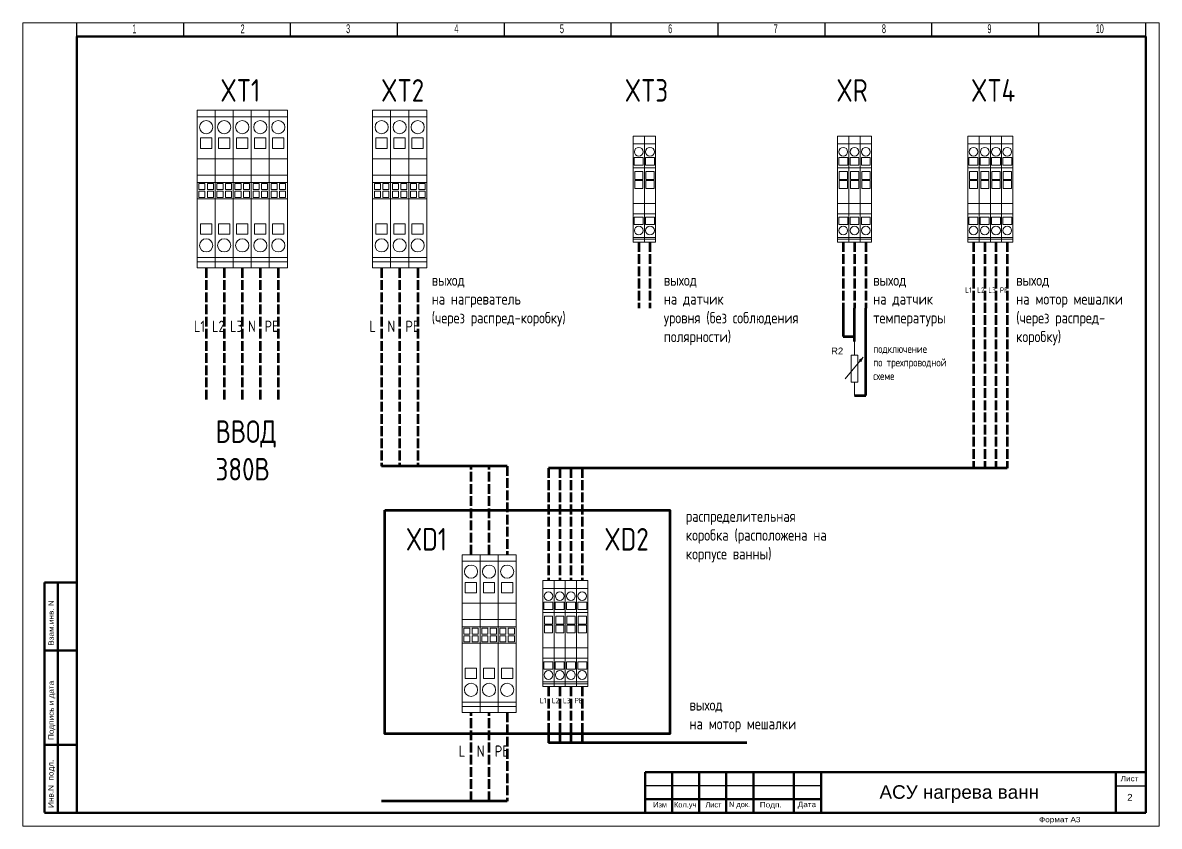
# Model space of a CAD drawing. Header units: inches. Extents: x 1904 to 4208, y 439 to 1413.
# Drawn here: x 1904.4 to 2324.4, y 1115.8 to 1412.8 of the extents above; entities that cross this region are included whole.
import ezdxf
from ezdxf.enums import TextEntityAlignment as Align

# ---------------------------------------------------------------- set-up
doc = ezdxf.new("R2010")
doc.units = ezdxf.units.IN
doc.header["$MEASUREMENT"] = 0
doc.linetypes.add('ACAD_ISO02W100', pattern=[15, 12, -3])
doc.linetypes.add('Caddy_Solid', pattern=[0])
doc.layers.get('0').update_dxf_attribs({"lineweight": 15})
doc.layers.add('TAGS', color=250, linetype='Continuous', lineweight=15)
doc.layers.add('WIRES', color=7, linetype='Continuous')
doc.styles.add('GHOST', font='')
doc.styles.get("Standard").update_dxf_attribs({"font": 'arial.ttf'})
doc.styles.get('GHOST').set_extended_font_data('GOST Type AU')

# ---------------------------------------------------------------- blocks, each defined once
blk = doc.blocks.new('VVR1R2')
for p, q in [((0, 5), (0, 10)), ((-3.36, -3.79), (3.3, 4.22)), ((0, -5), (0, -10))]:
    blk.add_line(p, q)
blk.add_lwpolyline([(-1.25, 5), (-1.25, -5), (1.25, -5), (1.25, 5)], close=True)
blk.add_solid([(2.54, 2.34), (1.57, 3.17), (3.31, 4.22)])
for tag, p in [('INST', (-4.13, 11.25)), ('LOC', (-4.13, 8.25)), ('TAG1', (-4.13, 5.25)), ('RATING1', (-3.56, 0.78)), ('DESC1', (-3.64, -5.65)), ('DESC2', (-3.64, -8.65)), ('DESC3', (-3.64, -11.65))]:
    blk.add_attdef(tag, text='', height=2.5).set_placement(p, align=Align.RIGHT)
blk.add_attdef('TERM01', text='', height=2, rotation=90).set_placement((-1, 10), align=Align.RIGHT)
at = {"flags": 1}
for tag, p, height in [('X2TERM01', (0, 10), 0.32), ('ASSYCODE', (2.05, -3.96), 1), ('CATDESC', (2.05, -6.96), 1), ('FAMILY', (2.05, -5.46), 1), ('X8TERM02', (0, -10), 0.32)]:
    blk.add_attdef(tag, p, '', height=height, dxfattribs=at)
at = {"flags": 9}
for tag, p in [('MFG', (5.34, 6.24)), ('CAT', (5.34, 3.74))]:
    blk.add_attdef(tag, text='', height=1.5, dxfattribs=at).set_placement(p, align=Align.RIGHT)
blk.add_attdef('TERM02', (-1, -10), '', height=2, rotation=90)
at = {"lineweight": 15}
blk.add_attdef('XREF', text='', height=2.5, dxfattribs=at).set_placement((-3.64, -2.65), align=Align.RIGHT)

msp = doc.modelspace()

# ---------------------------------------------------------------- linework, layer by layer
at = {"linetype": 'Caddy_Solid', "lineweight": 25}
for p, q in [((1924.44, 1407.83), (1924.44, 1412.83)), ((1963.94, 1407.83), (1963.94, 1412.83)), ((2003.44, 1407.83), (2003.44, 1412.83)), ((2042.94, 1407.83), (2042.94, 1412.83)), ((2082.44, 1407.83), (2082.44, 1412.83)), ((2121.94, 1407.83), (2121.94, 1412.83)), ((2161.44, 1407.83), (2161.44, 1412.83)), ((2200.94, 1407.83), (2200.94, 1412.83)), ((2240.44, 1407.83), (2240.44, 1412.83)), ((2279.94, 1407.83), (2279.94, 1412.83)), ((2319.44, 1407.83), (2319.44, 1412.83)), ((2199.44, 1130.83), (2134.44, 1130.83)), ((2308.44, 1130.83), (2319.44, 1130.83))]:
    msp.add_line(p, q, dxfattribs=at)
at = {"linetype": 'Caddy_Solid', "lineweight": 50}
for p, q in [((1924.44, 1407.77), (2319.44, 1407.77)), ((1924.44, 1407.77), (1924.44, 1120.83)), ((2319.44, 1407.77), (2319.44, 1120.83)), ((1912.44, 1120.89), (1912.44, 1205.89)), ((1912.44, 1205.89), (1924.44, 1205.89)), ((1917.44, 1205.89), (1917.44, 1120.89)), ((1912.44, 1180.83), (1924.44, 1180.83)), ((1912.44, 1145.89), (1924.44, 1145.89)), ((2134.44, 1135.83), (2319.44, 1135.83)), ((2134.44, 1120.83), (2134.44, 1135.83)), ((2144.44, 1120.83), (2144.44, 1135.83)), ((2154.44, 1120.83), (2154.44, 1135.83)), ((2164.44, 1120.83), (2164.44, 1135.83)), ((2174.44, 1120.83), (2174.44, 1135.83)), ((2189.44, 1120.83), (2189.44, 1135.83)), ((2199.44, 1120.83), (2199.44, 1135.83)), ((2308.44, 1120.83), (2308.44, 1135.83)), ((2134.44, 1125.83), (2199.44, 1125.83)), ((2319.44, 1120.83), (1912.44, 1120.83))]:
    msp.add_line(p, q, dxfattribs=at)
at = {"color": 0, "lineweight": 15}
for p, q in [((1968.89, 1380.51), (1968.89, 1322.18)), ((1975.56, 1380.51), (1968.89, 1380.51)), ((1968.89, 1378.07), (1975.56, 1378.07)), ((1975.56, 1322.18), (1975.56, 1380.51)), ((1975.56, 1380.51), (1975.56, 1322.18)), ((1982.23, 1380.51), (1975.56, 1380.51)), ((1975.56, 1378.07), (1982.23, 1378.07)), ((1982.23, 1322.18), (1982.23, 1380.51)), ((1982.23, 1380.51), (1982.23, 1322.18)), ((1988.89, 1380.51), (1982.23, 1380.51)), ((1982.23, 1378.07), (1988.89, 1378.07)), ((1988.89, 1322.18), (1988.89, 1380.51)), ((1988.89, 1380.51), (1988.89, 1322.18)), ((1995.56, 1380.51), (1988.89, 1380.51)), ((1988.89, 1378.07), (1995.56, 1378.07)), ((1995.56, 1322.18), (1995.56, 1380.51)), ((1995.56, 1380.51), (1995.56, 1322.18)), ((2002.22, 1380.51), (1995.56, 1380.51)), ((1995.56, 1378.07), (2002.22, 1378.07)), ((2002.22, 1322.18), (2002.22, 1380.51)), ((2033.73, 1380.51), (2033.73, 1322.18)), ((2040.4, 1380.51), (2033.73, 1380.51)), ((2033.73, 1378.07), (2040.4, 1378.07)), ((2040.4, 1322.18), (2040.4, 1380.51)), ((2040.4, 1380.51), (2040.4, 1322.18)), ((2047.06, 1380.51), (2040.4, 1380.51)), ((2040.4, 1378.07), (2047.06, 1378.07)), ((2047.06, 1322.18), (2047.06, 1380.51)), ((2047.06, 1380.51), (2047.06, 1322.18)), ((2053.73, 1380.51), (2047.06, 1380.51)), ((2047.06, 1378.07), (2053.73, 1378.07)), ((2053.73, 1322.18), (2053.73, 1380.51)), ((1968.89, 1332.6), (1968.89, 1370.09)), ((2129.99, 1370.93), (2129.99, 1331.76)), ((2134.16, 1370.93), (2129.99, 1370.93)), ((2134.16, 1331.76), (2134.16, 1370.93)), ((2134.16, 1370.93), (2134.16, 1331.76)), ((2138.32, 1370.93), (2134.16, 1370.93)), ((2138.32, 1331.76), (2138.32, 1370.93)), ((2205.58, 1370.93), (2205.58, 1331.76)), ((2209.75, 1370.93), (2205.58, 1370.93)), ((2209.75, 1331.76), (2209.75, 1370.93)), ((2209.75, 1370.93), (2209.75, 1331.76)), ((2213.91, 1370.93), (2209.75, 1370.93)), ((2213.91, 1331.76), (2213.91, 1370.93)), ((2213.91, 1370.93), (2213.91, 1331.76)), ((2218.08, 1370.93), (2213.91, 1370.93)), ((2218.08, 1331.76), (2218.08, 1370.93)), ((2253.68, 1370.93), (2253.68, 1331.76)), ((2257.85, 1370.93), (2253.68, 1370.93)), ((2257.85, 1331.76), (2257.85, 1370.93)), ((2257.85, 1370.93), (2257.85, 1331.76)), ((2262.02, 1370.93), (2257.85, 1370.93)), ((2262.02, 1331.76), (2262.02, 1370.93)), ((2262.02, 1370.93), (2262.02, 1331.76)), ((2266.18, 1370.93), (2262.02, 1370.93)), ((2266.18, 1331.76), (2266.18, 1370.93)), ((2266.18, 1370.93), (2266.18, 1331.76)), ((2270.35, 1370.93), (2266.18, 1370.93)), ((2270.35, 1331.76), (2270.35, 1370.93)), ((2129.99, 1368.03), (2134.16, 1368.03)), ((2134.16, 1368.03), (2138.32, 1368.03)), ((2205.58, 1368.03), (2209.75, 1368.03)), ((2209.75, 1368.03), (2213.91, 1368.03)), ((2213.91, 1368.03), (2218.08, 1368.03)), ((2253.68, 1368.03), (2257.85, 1368.03)), ((2257.85, 1368.03), (2262.02, 1368.03)), ((2262.02, 1368.03), (2266.18, 1368.03)), ((2266.18, 1368.03), (2270.35, 1368.03)), ((1968.89, 1362.57), (1975.56, 1362.57)), ((1975.56, 1362.57), (1982.23, 1362.57)), ((1982.23, 1362.57), (1988.89, 1362.57)), ((1988.89, 1362.57), (1995.56, 1362.57)), ((1995.56, 1362.57), (2002.22, 1362.57)), ((2033.73, 1362.57), (2040.4, 1362.57)), ((2040.4, 1362.57), (2047.06, 1362.57)), ((2047.06, 1362.57), (2053.73, 1362.57)), ((2129.99, 1359.17), (2134.16, 1359.17)), ((2134.16, 1359.17), (2138.32, 1359.17)), ((2205.58, 1359.17), (2209.75, 1359.17)), ((2209.75, 1359.17), (2213.91, 1359.17)), ((2213.91, 1359.17), (2218.08, 1359.17)), ((2253.68, 1359.17), (2257.85, 1359.17)), ((2257.85, 1359.17), (2262.02, 1359.17)), ((2262.02, 1359.17), (2266.18, 1359.17)), ((2266.18, 1359.17), (2270.35, 1359.17)), ((1968.89, 1356.48), (1975.56, 1356.48)), ((1968.89, 1353.78), (1975.56, 1353.78)), ((1975.56, 1356.48), (1982.23, 1356.48)), ((1975.56, 1353.78), (1982.23, 1353.78)), ((1982.23, 1356.48), (1988.89, 1356.48)), ((1982.23, 1353.78), (1988.89, 1353.78)), ((1988.89, 1356.48), (1995.56, 1356.48)), ((1988.89, 1353.78), (1995.56, 1353.78)), ((1995.56, 1356.48), (2002.22, 1356.48)), ((1995.56, 1353.78), (2002.22, 1353.78)), ((2033.73, 1356.48), (2040.4, 1356.48)), ((2033.73, 1353.78), (2040.4, 1353.78)), ((2040.4, 1356.48), (2047.06, 1356.48)), ((2040.4, 1353.78), (2047.06, 1353.78)), ((2047.06, 1356.48), (2053.73, 1356.48)), ((2047.06, 1353.78), (2053.73, 1353.78)), ((1968.89, 1347.79), (1975.56, 1347.79)), ((1975.56, 1347.79), (1982.23, 1347.79)), ((1982.23, 1347.79), (1988.89, 1347.79)), ((1988.89, 1347.79), (1995.56, 1347.79)), ((1995.56, 1347.79), (2002.22, 1347.79)), ((2033.73, 1347.79), (2040.4, 1347.79)), ((2040.4, 1347.79), (2047.06, 1347.79)), ((2047.06, 1347.79), (2053.73, 1347.79)), ((2129.99, 1346.07), (2134.16, 1346.07)), ((2134.16, 1346.07), (2138.32, 1346.07)), ((2205.58, 1346.07), (2209.75, 1346.07)), ((2209.75, 1346.07), (2213.91, 1346.07)), ((2213.91, 1346.07), (2218.08, 1346.07)), ((2253.68, 1346.07), (2257.85, 1346.07)), ((2257.85, 1346.07), (2262.02, 1346.07)), ((2262.02, 1346.07), (2266.18, 1346.07)), ((2266.18, 1346.07), (2270.35, 1346.07)), ((2129.99, 1342.2), (2134.16, 1342.2)), ((2134.16, 1342.2), (2138.32, 1342.2)), ((2205.58, 1342.2), (2209.75, 1342.2)), ((2209.75, 1342.2), (2213.91, 1342.2)), ((2213.91, 1342.2), (2218.08, 1342.2)), ((2253.68, 1342.2), (2257.85, 1342.2)), ((2257.85, 1342.2), (2262.02, 1342.2)), ((2262.02, 1342.2), (2266.18, 1342.2)), ((2266.18, 1342.2), (2270.35, 1342.2)), ((2129.99, 1333.5), (2134.16, 1333.5)), ((2129.99, 1332.8), (2134.16, 1332.8)), ((2129.99, 1331.76), (2134.16, 1331.76)), ((2134.16, 1333.5), (2138.32, 1333.5)), ((2134.16, 1332.8), (2138.32, 1332.8)), ((2134.16, 1331.76), (2138.32, 1331.76)), ((2205.58, 1333.5), (2209.75, 1333.5)), ((2205.58, 1332.8), (2209.75, 1332.8)), ((2205.58, 1331.76), (2209.75, 1331.76)), ((2209.75, 1333.5), (2213.91, 1333.5)), ((2209.75, 1332.8), (2213.91, 1332.8)), ((2209.75, 1331.76), (2213.91, 1331.76)), ((2213.91, 1333.5), (2218.08, 1333.5)), ((2213.91, 1332.8), (2218.08, 1332.8)), ((2213.91, 1331.76), (2218.08, 1331.76)), ((2253.68, 1333.5), (2257.85, 1333.5)), ((2253.68, 1332.8), (2257.85, 1332.8)), ((2253.68, 1331.76), (2257.85, 1331.76)), ((2257.85, 1333.5), (2262.02, 1333.5)), ((2257.85, 1332.8), (2262.02, 1332.8)), ((2257.85, 1331.76), (2262.02, 1331.76)), ((2262.02, 1333.5), (2266.18, 1333.5)), ((2262.02, 1332.8), (2266.18, 1332.8)), ((2262.02, 1331.76), (2266.18, 1331.76)), ((2266.18, 1333.5), (2270.35, 1333.5)), ((2266.18, 1332.8), (2270.35, 1332.8)), ((2266.18, 1331.76), (2270.35, 1331.76)), ((1968.89, 1326.01), (1975.56, 1326.01)), ((1968.89, 1324.45), (1975.56, 1324.45)), ((1975.56, 1326.01), (1982.23, 1326.01)), ((1975.56, 1324.45), (1982.23, 1324.45)), ((1982.23, 1326.01), (1988.89, 1326.01)), ((1982.23, 1324.45), (1988.89, 1324.45)), ((1988.89, 1326.01), (1995.56, 1326.01)), ((1988.89, 1324.45), (1995.56, 1324.45)), ((1995.56, 1326.01), (2002.22, 1326.01)), ((1995.56, 1324.45), (2002.22, 1324.45)), ((2033.73, 1326.01), (2040.4, 1326.01)), ((2033.73, 1324.45), (2040.4, 1324.45)), ((2040.4, 1326.01), (2047.06, 1326.01)), ((2040.4, 1324.45), (2047.06, 1324.45)), ((2047.06, 1326.01), (2053.73, 1326.01)), ((2047.06, 1324.45), (2053.73, 1324.45)), ((1968.89, 1322.18), (1975.56, 1322.18)), ((1975.56, 1322.18), (1982.23, 1322.18)), ((1982.23, 1322.18), (1988.89, 1322.18)), ((1988.89, 1322.18), (1995.56, 1322.18)), ((1995.56, 1322.18), (2002.22, 1322.18)), ((2033.73, 1322.18), (2040.4, 1322.18)), ((2040.4, 1322.18), (2047.06, 1322.18)), ((2047.06, 1322.18), (2053.73, 1322.18)), ((2066.77, 1216.22), (2066.77, 1157.9)), ((2073.43, 1216.22), (2066.77, 1216.22)), ((2073.43, 1157.9), (2073.43, 1216.22)), ((2073.43, 1216.22), (2073.43, 1157.9)), ((2080.1, 1216.22), (2073.43, 1216.22)), ((2080.1, 1157.9), (2080.1, 1216.22)), ((2080.1, 1216.22), (2080.1, 1157.9)), ((2086.76, 1216.22), (2080.1, 1216.22)), ((2086.76, 1157.9), (2086.76, 1216.22)), ((2066.77, 1213.79), (2073.43, 1213.79)), ((2073.43, 1213.79), (2080.1, 1213.79)), ((2080.1, 1213.79), (2086.76, 1213.79)), ((2096.62, 1206.64), (2096.62, 1167.48)), ((2100.78, 1206.64), (2096.62, 1206.64)), ((2100.78, 1167.48), (2100.78, 1206.64)), ((2100.78, 1206.64), (2100.78, 1167.48)), ((2104.95, 1206.64), (2100.78, 1206.64)), ((2104.95, 1167.48), (2104.95, 1206.64)), ((2104.95, 1206.64), (2104.95, 1167.48)), ((2109.12, 1206.64), (2104.95, 1206.64)), ((2109.12, 1167.48), (2109.12, 1206.64)), ((2109.12, 1206.64), (2109.12, 1167.48)), ((2113.28, 1206.64), (2109.12, 1206.64)), ((2113.28, 1167.48), (2113.28, 1206.64)), ((2096.62, 1203.75), (2100.78, 1203.75)), ((2100.78, 1203.75), (2104.95, 1203.75)), ((2104.95, 1203.75), (2109.12, 1203.75)), ((2109.12, 1203.75), (2113.28, 1203.75)), ((2066.77, 1198.29), (2073.43, 1198.29)), ((2073.43, 1198.29), (2080.1, 1198.29)), ((2080.1, 1198.29), (2086.76, 1198.29)), ((2096.62, 1194.88), (2100.78, 1194.88)), ((2100.78, 1194.88), (2104.95, 1194.88)), ((2104.95, 1194.88), (2109.12, 1194.88)), ((2109.12, 1194.88), (2113.28, 1194.88)), ((2066.77, 1192.2), (2073.43, 1192.2)), ((2066.77, 1189.5), (2073.43, 1189.5)), ((2073.43, 1192.2), (2080.1, 1192.2)), ((2073.43, 1189.5), (2080.1, 1189.5)), ((2080.1, 1192.2), (2086.76, 1192.2)), ((2080.1, 1189.5), (2086.76, 1189.5)), ((2066.77, 1183.5), (2073.43, 1183.5)), ((2073.43, 1183.5), (2080.1, 1183.5)), ((2080.1, 1183.5), (2086.76, 1183.5)), ((2096.62, 1181.79), (2100.78, 1181.79)), ((2100.78, 1181.79), (2104.95, 1181.79)), ((2104.95, 1181.79), (2109.12, 1181.79)), ((2109.12, 1181.79), (2113.28, 1181.79)), ((2096.62, 1177.92), (2100.78, 1177.92)), ((2100.78, 1177.92), (2104.95, 1177.92)), ((2104.95, 1177.92), (2109.12, 1177.92)), ((2109.12, 1177.92), (2113.28, 1177.92)), ((2096.62, 1169.22), (2100.78, 1169.22)), ((2096.62, 1168.52), (2100.78, 1168.52)), ((2100.78, 1169.22), (2104.95, 1169.22)), ((2100.78, 1168.52), (2104.95, 1168.52)), ((2104.95, 1169.22), (2109.12, 1169.22)), ((2104.95, 1168.52), (2109.12, 1168.52)), ((2109.12, 1169.22), (2113.28, 1169.22)), ((2109.12, 1168.52), (2113.28, 1168.52)), ((2096.62, 1167.48), (2100.78, 1167.48)), ((2100.78, 1167.48), (2104.95, 1167.48)), ((2104.95, 1167.48), (2109.12, 1167.48)), ((2109.12, 1167.48), (2113.28, 1167.48)), ((2066.77, 1161.73), (2073.43, 1161.73)), ((2066.77, 1160.16), (2073.43, 1160.16)), ((2073.43, 1161.73), (2080.1, 1161.73)), ((2073.43, 1160.16), (2080.1, 1160.16)), ((2080.1, 1161.73), (2086.76, 1161.73)), ((2080.1, 1160.16), (2086.76, 1160.16)), ((2066.77, 1157.9), (2073.43, 1157.9)), ((2073.43, 1157.9), (2080.1, 1157.9)), ((2080.1, 1157.9), (2086.76, 1157.9))]:
    msp.add_line(p, q, dxfattribs=at)
msp.add_lwpolyline([(1904.44, 1115.83), (2324.44, 1115.83), (2324.44, 1412.83), (1904.44, 1412.83)], close=True)
for points in [[(1970.11, 1370.24), (1974.3, 1370.24), (1974.3, 1366.4), (1970.11, 1366.4)], [(1976.78, 1370.24), (1980.96, 1370.24), (1980.96, 1366.4), (1976.78, 1366.4)], [(1983.45, 1370.24), (1987.63, 1370.24), (1987.63, 1366.4), (1983.45, 1366.4)], [(1990.11, 1370.24), (1994.29, 1370.24), (1994.29, 1366.4), (1990.11, 1366.4)], [(1996.78, 1370.24), (2000.96, 1370.24), (2000.96, 1366.4), (1996.78, 1366.4)], [(2034.95, 1370.24), (2039.13, 1370.24), (2039.13, 1366.4), (2034.95, 1366.4)], [(2041.62, 1370.24), (2045.8, 1370.24), (2045.8, 1366.4), (2041.62, 1366.4)], [(2048.28, 1370.24), (2052.46, 1370.24), (2052.46, 1366.4), (2048.28, 1366.4)], [(2130.43, 1362.97), (2133.71, 1362.97), (2133.71, 1360.24), (2130.43, 1360.24)], [(2134.59, 1362.97), (2137.88, 1362.97), (2137.88, 1360.24), (2134.59, 1360.24)], [(2206.02, 1362.97), (2209.3, 1362.97), (2209.3, 1360.24), (2206.02, 1360.24)], [(2210.18, 1362.97), (2213.47, 1362.97), (2213.47, 1360.24), (2210.18, 1360.24)], [(2214.35, 1362.97), (2217.63, 1362.97), (2217.63, 1360.24), (2214.35, 1360.24)], [(2254.12, 1362.97), (2257.4, 1362.97), (2257.4, 1360.24), (2254.12, 1360.24)], [(2258.29, 1362.97), (2261.57, 1362.97), (2261.57, 1360.24), (2258.29, 1360.24)], [(2262.45, 1362.97), (2265.74, 1362.97), (2265.74, 1360.24), (2262.45, 1360.24)], [(2266.62, 1362.97), (2269.9, 1362.97), (2269.9, 1360.24), (2266.62, 1360.24)], [(2130.58, 1357.79), (2133.62, 1357.79), (2133.62, 1354.87), (2130.58, 1354.87)], [(2134.75, 1357.79), (2137.78, 1357.79), (2137.78, 1354.87), (2134.75, 1354.87)], [(2206.17, 1357.79), (2209.21, 1357.79), (2209.21, 1354.87), (2206.17, 1354.87)], [(2210.34, 1357.79), (2213.37, 1357.79), (2213.37, 1354.87), (2210.34, 1354.87)], [(2214.51, 1357.79), (2217.54, 1357.79), (2217.54, 1354.87), (2214.51, 1354.87)], [(2254.28, 1357.79), (2257.31, 1357.79), (2257.31, 1354.87), (2254.28, 1354.87)], [(2258.45, 1357.79), (2261.48, 1357.79), (2261.48, 1354.87), (2258.45, 1354.87)], [(2262.61, 1357.79), (2265.65, 1357.79), (2265.65, 1354.87), (2262.61, 1354.87)], [(2266.78, 1357.79), (2269.81, 1357.79), (2269.81, 1354.87), (2266.78, 1354.87)], [(1969.54, 1353.39), (1971.79, 1353.39), (1971.79, 1351.14), (1969.54, 1351.14)], [(1972.68, 1353.39), (1974.93, 1353.39), (1974.93, 1351.14), (1972.68, 1351.14)], [(1976.21, 1353.39), (1978.46, 1353.39), (1978.46, 1351.14), (1976.21, 1351.14)], [(1979.34, 1353.39), (1981.59, 1353.39), (1981.59, 1351.14), (1979.34, 1351.14)], [(1982.87, 1353.39), (1985.12, 1353.39), (1985.12, 1351.14), (1982.87, 1351.14)], [(1986.01, 1353.39), (1988.26, 1353.39), (1988.26, 1351.14), (1986.01, 1351.14)], [(1989.54, 1353.39), (1991.79, 1353.39), (1991.79, 1351.14), (1989.54, 1351.14)], [(1992.67, 1353.39), (1994.93, 1353.39), (1994.93, 1351.14), (1992.67, 1351.14)], [(1996.2, 1353.39), (1998.45, 1353.39), (1998.45, 1351.14), (1996.2, 1351.14)], [(1999.34, 1353.39), (2001.59, 1353.39), (2001.59, 1351.14), (1999.34, 1351.14)], [(2034.38, 1353.39), (2036.63, 1353.39), (2036.63, 1351.14), (2034.38, 1351.14)], [(2037.52, 1353.39), (2039.77, 1353.39), (2039.77, 1351.14), (2037.52, 1351.14)], [(2041.04, 1353.39), (2043.29, 1353.39), (2043.29, 1351.14), (2041.04, 1351.14)], [(2044.18, 1353.39), (2046.43, 1353.39), (2046.43, 1351.14), (2044.18, 1351.14)], [(2047.71, 1353.39), (2049.96, 1353.39), (2049.96, 1351.14), (2047.71, 1351.14)], [(2050.85, 1353.39), (2053.1, 1353.39), (2053.1, 1351.14), (2050.85, 1351.14)], [(2130.58, 1354.49), (2133.62, 1354.49), (2133.62, 1351.59), (2130.58, 1351.59)], [(2134.75, 1354.49), (2137.78, 1354.49), (2137.78, 1351.59), (2134.75, 1351.59)], [(2206.17, 1354.49), (2209.21, 1354.49), (2209.21, 1351.59), (2206.17, 1351.59)], [(2210.34, 1354.49), (2213.37, 1354.49), (2213.37, 1351.59), (2210.34, 1351.59)], [(2214.51, 1354.49), (2217.54, 1354.49), (2217.54, 1351.59), (2214.51, 1351.59)], [(2254.28, 1354.49), (2257.31, 1354.49), (2257.31, 1351.59), (2254.28, 1351.59)], [(2258.45, 1354.49), (2261.48, 1354.49), (2261.48, 1351.59), (2258.45, 1351.59)], [(2262.61, 1354.49), (2265.65, 1354.49), (2265.65, 1351.59), (2262.61, 1351.59)], [(2266.78, 1354.49), (2269.81, 1354.49), (2269.81, 1351.59), (2266.78, 1351.59)], [(1969.54, 1350.53), (1971.79, 1350.53), (1971.79, 1348.28), (1969.54, 1348.28)], [(1972.68, 1350.53), (1974.93, 1350.53), (1974.93, 1348.28), (1972.68, 1348.28)], [(1976.21, 1350.53), (1978.46, 1350.53), (1978.46, 1348.28), (1976.21, 1348.28)], [(1979.34, 1350.53), (1981.59, 1350.53), (1981.59, 1348.28), (1979.34, 1348.28)], [(1982.87, 1350.53), (1985.12, 1350.53), (1985.12, 1348.28), (1982.87, 1348.28)], [(1986.01, 1350.53), (1988.26, 1350.53), (1988.26, 1348.28), (1986.01, 1348.28)], [(1989.54, 1350.53), (1991.79, 1350.53), (1991.79, 1348.28), (1989.54, 1348.28)], [(1992.67, 1350.53), (1994.93, 1350.53), (1994.93, 1348.28), (1992.67, 1348.28)], [(1996.2, 1350.53), (1998.45, 1350.53), (1998.45, 1348.28), (1996.2, 1348.28)], [(1999.34, 1350.53), (2001.59, 1350.53), (2001.59, 1348.28), (1999.34, 1348.28)], [(2034.38, 1350.53), (2036.63, 1350.53), (2036.63, 1348.28), (2034.38, 1348.28)], [(2037.52, 1350.53), (2039.77, 1350.53), (2039.77, 1348.28), (2037.52, 1348.28)], [(2041.04, 1350.53), (2043.29, 1350.53), (2043.29, 1348.28), (2041.04, 1348.28)], [(2044.18, 1350.53), (2046.43, 1350.53), (2046.43, 1348.28), (2044.18, 1348.28)], [(2047.71, 1350.53), (2049.96, 1350.53), (2049.96, 1348.28), (2047.71, 1348.28)], [(2050.85, 1350.53), (2053.1, 1350.53), (2053.1, 1348.28), (2050.85, 1348.28)], [(2130.43, 1340.93), (2133.71, 1340.93), (2133.71, 1338.2), (2130.43, 1338.2)], [(2134.59, 1340.93), (2137.88, 1340.93), (2137.88, 1338.2), (2134.59, 1338.2)], [(2206.02, 1340.93), (2209.3, 1340.93), (2209.3, 1338.2), (2206.02, 1338.2)], [(2210.18, 1340.93), (2213.47, 1340.93), (2213.47, 1338.2), (2210.18, 1338.2)], [(2214.35, 1340.93), (2217.63, 1340.93), (2217.63, 1338.2), (2214.35, 1338.2)], [(2254.12, 1340.93), (2257.4, 1340.93), (2257.4, 1338.2), (2254.12, 1338.2)], [(2258.29, 1340.93), (2261.57, 1340.93), (2261.57, 1338.2), (2258.29, 1338.2)], [(2262.45, 1340.93), (2265.74, 1340.93), (2265.74, 1338.2), (2262.45, 1338.2)], [(2266.62, 1340.93), (2269.9, 1340.93), (2269.9, 1338.2), (2266.62, 1338.2)], [(1970.11, 1338.55), (1974.3, 1338.55), (1974.3, 1334.72), (1970.11, 1334.72)], [(1976.78, 1338.55), (1980.96, 1338.55), (1980.96, 1334.72), (1976.78, 1334.72)], [(1983.45, 1338.55), (1987.63, 1338.55), (1987.63, 1334.72), (1983.45, 1334.72)], [(1990.11, 1338.55), (1994.29, 1338.55), (1994.29, 1334.72), (1990.11, 1334.72)], [(1996.78, 1338.55), (2000.96, 1338.55), (2000.96, 1334.72), (1996.78, 1334.72)], [(2034.95, 1338.55), (2039.13, 1338.55), (2039.13, 1334.72), (2034.95, 1334.72)], [(2041.62, 1338.55), (2045.8, 1338.55), (2045.8, 1334.72), (2041.62, 1334.72)], [(2048.28, 1338.55), (2052.46, 1338.55), (2052.46, 1334.72), (2048.28, 1334.72)], [(2067.99, 1205.95), (2072.17, 1205.95), (2072.17, 1202.12), (2067.99, 1202.12)], [(2074.65, 1205.95), (2078.83, 1205.95), (2078.83, 1202.12), (2074.65, 1202.12)], [(2081.32, 1205.95), (2085.5, 1205.95), (2085.5, 1202.12), (2081.32, 1202.12)], [(2097.05, 1198.68), (2100.34, 1198.68), (2100.34, 1195.96), (2097.05, 1195.96)], [(2101.22, 1198.68), (2104.5, 1198.68), (2104.5, 1195.96), (2101.22, 1195.96)], [(2105.39, 1198.68), (2108.67, 1198.68), (2108.67, 1195.96), (2105.39, 1195.96)], [(2109.55, 1198.68), (2112.84, 1198.68), (2112.84, 1195.96), (2109.55, 1195.96)], [(2097.21, 1193.5), (2100.25, 1193.5), (2100.25, 1190.59), (2097.21, 1190.59)], [(2101.38, 1193.5), (2104.41, 1193.5), (2104.41, 1190.59), (2101.38, 1190.59)], [(2105.55, 1193.5), (2108.58, 1193.5), (2108.58, 1190.59), (2105.55, 1190.59)], [(2109.71, 1193.5), (2112.74, 1193.5), (2112.74, 1190.59), (2109.71, 1190.59)], [(2067.41, 1189.11), (2069.66, 1189.11), (2069.66, 1186.86), (2067.41, 1186.86)], [(2070.55, 1189.11), (2072.8, 1189.11), (2072.8, 1186.86), (2070.55, 1186.86)], [(2074.08, 1189.11), (2076.33, 1189.11), (2076.33, 1186.86), (2074.08, 1186.86)], [(2077.21, 1189.11), (2079.46, 1189.11), (2079.46, 1186.86), (2077.21, 1186.86)], [(2080.74, 1189.11), (2082.99, 1189.11), (2082.99, 1186.86), (2080.74, 1186.86)], [(2083.88, 1189.11), (2086.13, 1189.11), (2086.13, 1186.86), (2083.88, 1186.86)], [(2097.21, 1190.2), (2100.25, 1190.2), (2100.25, 1187.31), (2097.21, 1187.31)], [(2101.38, 1190.2), (2104.41, 1190.2), (2104.41, 1187.31), (2101.38, 1187.31)], [(2105.55, 1190.2), (2108.58, 1190.2), (2108.58, 1187.31), (2105.55, 1187.31)], [(2109.71, 1190.2), (2112.74, 1190.2), (2112.74, 1187.31), (2109.71, 1187.31)], [(2067.41, 1186.25), (2069.66, 1186.25), (2069.66, 1184), (2067.41, 1184)], [(2070.55, 1186.25), (2072.8, 1186.25), (2072.8, 1184), (2070.55, 1184)], [(2074.08, 1186.25), (2076.33, 1186.25), (2076.33, 1184), (2074.08, 1184)], [(2077.21, 1186.25), (2079.46, 1186.25), (2079.46, 1184), (2077.21, 1184)], [(2080.74, 1186.25), (2082.99, 1186.25), (2082.99, 1184), (2080.74, 1184)], [(2083.88, 1186.25), (2086.13, 1186.25), (2086.13, 1184), (2083.88, 1184)], [(2097.05, 1176.64), (2100.34, 1176.64), (2100.34, 1173.92), (2097.05, 1173.92)], [(2101.22, 1176.64), (2104.5, 1176.64), (2104.5, 1173.92), (2101.22, 1173.92)], [(2105.39, 1176.64), (2108.67, 1176.64), (2108.67, 1173.92), (2105.39, 1173.92)], [(2109.55, 1176.64), (2112.84, 1176.64), (2112.84, 1173.92), (2109.55, 1173.92)], [(2067.99, 1174.26), (2072.17, 1174.26), (2072.17, 1170.43), (2067.99, 1170.43)], [(2074.65, 1174.26), (2078.83, 1174.26), (2078.83, 1170.43), (2074.65, 1170.43)], [(2081.32, 1174.26), (2085.5, 1174.26), (2085.5, 1170.43), (2081.32, 1170.43)]]:
    msp.add_lwpolyline(points, close=True, dxfattribs=at)
for centre, radius in [((1972.23, 1374.24), 2.44), ((1978.89, 1374.24), 2.44), ((1985.56, 1374.24), 2.44), ((1992.22, 1374.24), 2.44), ((1998.89, 1374.24), 2.44), ((2037.07, 1374.24), 2.44), ((2043.73, 1374.24), 2.44), ((2050.4, 1374.24), 2.44), ((2132.07, 1365.15), 1.61), ((2136.24, 1365.15), 1.61), ((2207.66, 1365.15), 1.61), ((2211.83, 1365.15), 1.61), ((2216, 1365.15), 1.61), ((2255.77, 1365.15), 1.61), ((2259.93, 1365.15), 1.61), ((2264.1, 1365.15), 1.61), ((2268.27, 1365.15), 1.61), ((2132.07, 1336.03), 1.61), ((2136.24, 1336.03), 1.61), ((2207.66, 1336.03), 1.61), ((2211.83, 1336.03), 1.61), ((2216, 1336.03), 1.61), ((2255.77, 1336.03), 1.61), ((2259.93, 1336.03), 1.61), ((2264.1, 1336.03), 1.61), ((2268.27, 1336.03), 1.61), ((1972.23, 1330.54), 2.44), ((1978.89, 1330.54), 2.44), ((1985.56, 1330.54), 2.44), ((1992.22, 1330.54), 2.44), ((1998.89, 1330.54), 2.44), ((2037.07, 1330.54), 2.44), ((2043.73, 1330.54), 2.44), ((2050.4, 1330.54), 2.44), ((2070.1, 1209.96), 2.44), ((2076.76, 1209.96), 2.44), ((2083.43, 1209.96), 2.44), ((2098.7, 1200.87), 1.61), ((2102.87, 1200.87), 1.61), ((2107.03, 1200.87), 1.61), ((2111.2, 1200.87), 1.61), ((2098.7, 1171.75), 1.61), ((2102.87, 1171.75), 1.61), ((2107.03, 1171.75), 1.61), ((2111.2, 1171.75), 1.61), ((2070.1, 1166.26), 2.44), ((2076.76, 1166.26), 2.44), ((2083.43, 1166.26), 2.44)]:
    msp.add_circle(centre, radius, dxfattribs=at)
at = {"layer": 'TAGS', "color": 0, "linetype": 'ACAD_ISO02W100', "lineweight": 100, "ltscale": 0.3}
for p, q in [((2132.07, 1331.76), (2132.07, 1307.37)), ((2136.24, 1331.76), (2136.24, 1307.37)), ((2207.66, 1331.76), (2207.66, 1307.37)), ((2211.83, 1331.76), (2211.83, 1307.37)), ((2216, 1331.76), (2216, 1307.37)), ((2255.77, 1331.76), (2255.77, 1248.21)), ((2259.93, 1331.76), (2259.93, 1248.21)), ((2264.1, 1331.76), (2264.1, 1248.21)), ((2268.27, 1331.76), (2268.27, 1248.21)), ((1972.23, 1322.18), (1972.23, 1273.39)), ((1978.89, 1322.18), (1978.89, 1273.39)), ((1985.56, 1322.18), (1985.56, 1273.39)), ((1992.22, 1322.18), (1992.22, 1273.39)), ((1998.89, 1322.18), (1998.89, 1273.39)), ((2037.07, 1322.18), (2037.07, 1248.98)), ((2043.73, 1322.18), (2043.73, 1248.98)), ((2050.4, 1322.18), (2050.4, 1248.98)), ((2070.1, 1216.22), (2070.1, 1248.98)), ((2076.76, 1216.22), (2076.76, 1248.98)), ((2083.43, 1248.98), (2083.43, 1216.22)), ((2098.7, 1248.21), (2098.7, 1206.64)), ((2102.87, 1248.21), (2102.87, 1206.64)), ((2107.03, 1248.21), (2107.03, 1206.64)), ((2111.2, 1248.21), (2111.2, 1206.64)), ((2098.7, 1167.48), (2098.7, 1146.7)), ((2102.87, 1167.48), (2102.87, 1146.7)), ((2107.03, 1167.48), (2107.03, 1146.7)), ((2111.2, 1167.48), (2111.2, 1146.7)), ((2070.1, 1125.14), (2070.1, 1157.9)), ((2076.76, 1125.14), (2076.76, 1157.9)), ((2083.43, 1157.9), (2083.43, 1125.14))]:
    msp.add_line(p, q, dxfattribs=at)
at = {"layer": 'TAGS', "color": 0, "lineweight": 100}
for p, q in [((2207.66, 1307.37), (2207.66, 1296.87)), ((2211.77, 1295.02), (2211.83, 1307.37)), ((2216, 1275.02), (2216, 1307.37)), ((2207.66, 1296.87), (2211.78, 1296.87)), ((2211.77, 1275.02), (2216, 1275.02)), ((2083.43, 1248.98), (2037.07, 1248.98)), ((2268.27, 1248.21), (2098.7, 1248.21)), ((2172.04, 1146.7), (2098.7, 1146.7)), ((2083.43, 1125.14), (2037.07, 1125.14))]:
    msp.add_line(p, q, dxfattribs=at)
msp.add_lwpolyline([(2038.25, 1232.61), (2143.51, 1232.61), (2143.51, 1150.03), (2038.25, 1150.03)], close=True, dxfattribs=at)

# ---------------------------------------------------------------- block references
at = {"lineweight": 18}
ref = msp.add_blockref('VVR1R2', (2211.77, 1285.02), dxfattribs=at)
ref.add_attrib('TAG1', 'R2', dxfattribs={"layer": 'TAGS', "height": 2.5}).set_placement((2207.64, 1290.27), align=Align.RIGHT)

# ---------------------------------------------------------------- texts
at = {"layer": 'TAGS', "color": 0, "lineweight": 100, "attachment_point": 1, "style": 'GHOST'}
for s, width, heights, insert, char_height in [('XT1', 31.8887, [0], (1977.46, 1391.99), 8.332), ('XT2', 31.8887, [0], (2036.84, 1391.99), 8.332), ('XT3', 31.8887, [0], (2126.88, 1391.99), 8.332), ('XR', 31.8887, [0], (2205.1, 1391.99), 8.332), ('XT4', 31.8887, [0], (2254.84, 1391.99), 8.332), ('выход\\Pна нагреватель\\P(через распред-коробку)', 54.6516, [33.33], (2055.56, 1319.76), 4.166), ('выход\\Pна датчик \\Pуровня (без соблюдения\\Pполярности)', 54.6516, [33.33], (2141.34, 1319.76), 4.166), ('выход\\Pна датчик \\Pтемпературы', 54.6516, [33.33], (2218.72, 1319.76), 4.166), ('L1', 3, [4.26], (2252.71, 1315), 2), ('L2', 3, [4.26], (2257.15, 1315), 2), ('L3', 3, [4.26], (2261.26, 1315), 2), ('PE', 2.4754, [3.21], (2265.55, 1315), 2), ('выход\\Pна мотор мешалки\\P(через распред-\\Pкоробку)', 54.6516, [33.33], (2271.56, 1319.76), 4.166), ('L1', 4.5412, [0], (1967.69, 1302.71), 4.166), ('L2', 4.5412, [0], (1974.35, 1302.71), 4.166), ('L3', 4.5412, [0], (1981.02, 1302.71), 4.166), ('N', 5.9937, [4.17], (1987.68, 1302.71), 4.17), ('PE', 4.5412, [0], (1993.81, 1302.71), 4.166), ('L', 4.5412, [0], (2032.52, 1302.71), 4.17), ('N', 4.5412, [0], (2039.19, 1302.71), 4.17), ('PE', 4.166, [0], (2045.86, 1302.71), 4.166), ('подключение\\Pпо трехпроводной\\Pсхеме', 54.6516, [33.33], (2218.72, 1293.78), 3), ('ВВОД\\P380В', 31.8887, [0], (1975.7, 1265.86), 8.332), ('распределительная коробка (расположена на корпусе ванны)', 54.6516, [33.33], (2149.5, 1232.52), 4.166), ('XD1', 31.8887, [0], (2046, 1226.08), 8.332), ('XD2', 31.8887, [0], (2119.34, 1226.08), 8.332), ('L1', 3, [4.26], (2095.53, 1163.3), 2), ('L2', 3, [4.26], (2099.98, 1163.3), 2), ('L3', 3, [4.26], (2104.08, 1163.3), 2), ('PE', 2.4754, [3.21], (2108.37, 1163.3), 2), ('выход\\Pна мотор мешалки', 48.2961, [15.33], (2150.84, 1162.77), 4.166), ('L', 4.5412, [0], (2065.56, 1145.69), 4.17), ('N', 4.5412, [0], (2072.22, 1145.69), 4.17), ('PE', 4.166, [0], (2078.89, 1145.69), 4.166)]:
    msp.add_mtext_dynamic_manual_height_columns(s, width=width, gutter_width=0.833, heights=heights, dxfattribs=dict(at, insert=insert, char_height=char_height))
at = {"layer": 'WIRES', "color": 7, "lineweight": 15}
for s, height, width, p in [('1', 3.27, 0.54, (1944.94, 1408.93)), ('2', 3.27, 0.54, (1984.94, 1408.93)), ('3', 3.27, 0.54, (2023.94, 1408.99)), ('4', 3.27, 0.54, (2063.94, 1408.99)), ('5', 3.27, 0.54, (2102.94, 1408.99)), ('6', 3.27, 0.54, (2142.94, 1408.99)), ('7', 3.27, 0.54, (2181.94, 1408.99)), ('8', 3.27, 0.54, (2221.94, 1408.99)), ('9', 3.27, 0.54, (2260.94, 1408.99)), ('10', 3.275, 0.54, (2300.94, 1408.99)), ('Лист', 1.965, 1.1, (2310.14, 1132.47)), ('Изм', 1.965, 0.913, (2137.42, 1122.81)), ('Кол.уч', 1.965, 0.913, (2145.12, 1122.82)), ('Лист', 1.965, 0.913, (2156.72, 1122.81)), ('N док.', 1.965, 0.913, (2165.44, 1122.92)), ('Подп.', 1.965, 1.1, (2176.82, 1122.82)), ('Дата', 1.965, 1.1, (2190.84, 1122.91)), ('Формат А3', 1.965, 1.1, (2280, 1117.33))]:
    msp.add_text(s, height=height, dxfattribs=dict(at, width=width)).set_placement(p)
at = {"layer": 'WIRES', "color": 7, "lineweight": 15, "width": 1.1}
for s, p in [('Взам.инв. N', (1915.9, 1182.56)), ('Подпись и дата', (1915.9, 1147.71)), ('Инв.N  подл.', (1915.81, 1122.63))]:
    msp.add_text(s, height=1.965, rotation=90, dxfattribs=at).set_placement(p)
at = {"layer": 'WIRES', "color": 7, "lineweight": 15, "insert": (2221.04, 1131), "char_height": 5, "width": 67.6458, "attachment_point": 1}
msp.add_mtext('АСУ нагрева ванн', dxfattribs=at)
at = {"layer": 'WIRES', "color": 7, "lineweight": 15, "insert": (2312.61, 1127.8), "char_height": 2.5, "attachment_point": 1}
msp.add_mtext_dynamic_manual_height_columns('2', width=31.316, gutter_width=12.5, heights=[3.05], dxfattribs=at)

doc.saveas('drawing.dxf')
